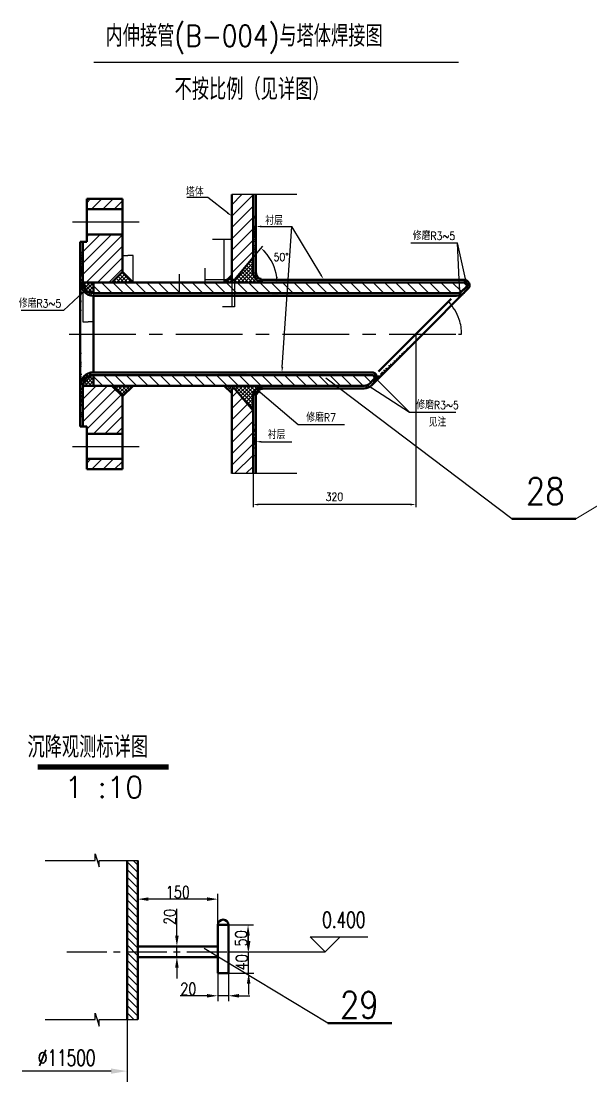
# Model space of a CAD drawing. Header units: inches. Extents: x 17 to 118917, y 16 to 84116.
# Drawn here: x 72790 to 83492, y 40282 to 60151 of the extents above; entities that cross this region are included whole.
import ezdxf
from ezdxf.enums import TextEntityAlignment as Align

# ---------------------------------------------------------------- set-up
doc = ezdxf.new("R2010")
doc.units = ezdxf.units.IN
doc.header["$MEASUREMENT"] = 0
for name, pattern in [('AUSGEZOGEN', [0]), ('CENTER', [2, 1.25, -0.25, 0.25, -0.25]), ('MITTELLINIE', [3.3999999999999995, 2.5, -0.3, 0.3, -0.3]), ('PHANTOM', [19.5, 12, -1.5, 1.5, -1.5, 1.5, -1.5]), ('SL2', [1.125, 0.75, -0.125, 0.125, -0.125])]:
    doc.linetypes.add(name, pattern=pattern)
doc.layers.get('DEFPOINTS').update_dxf_attribs({"color": 6})
for name, color, linetype in [('02BEMASS', 3, 'AUSGEZOGEN'), ('02TEXT', 3, 'AUSGEZOGEN'), ('1', 2, 'Continuous'), ('11', 7, 'Continuous'), ('BEMASSUNG', 2, 'Continuous'), ('D', 4, 'Continuous'), ('DIM', 4, 'Continuous'), ('MITTE02', 3, 'MITTELLINIE'), ('TXT', 4, 'Continuous')]:
    doc.layers.add(name, color=color, linetype=linetype)
for name, color, linetype, lineweight in [('05KOMP', 1, 'AUSGEZOGEN', 50), ('2', 1, 'Continuous', 50), ('细实线', 4, 'Continuous', 20)]:
    doc.layers.add(name, color=color, linetype=linetype, lineweight=lineweight)
doc.styles.add('HYS', font='romans.shx', dxfattribs={"width": 0.85, "bigfont": 'tcc_hzdx.shx'})
doc.styles.add('HZ', font='txt.shx', dxfattribs={"width": 0.8, "bigfont": 'hzdx.shx'})
doc.styles.add('HZTXT', font='romans.shx', dxfattribs={"width": 0.7, "bigfont": 'tcc_hzdx.shx'})
doc.styles.add('SBHZ', font='romans.shx', dxfattribs={"width": 0.85, "bigfont": 'tcc_hzdx.shx'})
doc.styles.add('SIMP1', font='romans.shx', dxfattribs={"width": 0.7, "bigfont": 'hzdx.shx'})
doc.dimstyles.new('ISO-25', dxfattribs={"dimtxt": 220, "dimasz": 200, "dimexe": 100, "dimexo": 0.625, "dimgap": 20, "dimtad": 1, "dimdec": 1, "dimtxsty": 'HZ', "dimcen": 2.5, "dimadec": 0, "dimazin": 0, "dimtfac": 1, "dimtdec": 1, "dimtmove": 0, "dimatfit": 3, "dimfxl": 0, "dimarcsym": 0})
doc.dimstyles.get("Standard").update_dxf_attribs({"dimtxt": 0.18, "dimasz": 0.18, "dimexe": 0.18, "dimexo": 0.0625, "dimgap": 0.09, "dimtad": 0, "dimtih": 1, "dimtoh": 1, "dimdec": 4, "dimzin": 0, "dimdsep": 46, "dimtxsty": 'Standard', "dimcen": 0.09, "dimadec": 0, "dimazin": 0, "dimtfac": 1, "dimtdec": 4, "dimtofl": 0, "dimtmove": 0, "dimatfit": 3, "dimfxl": 0, "dimtolj": 1, "dimtzin": 0, "dimarcsym": 0})
pattern_1 = [(352.5, (-46202343.50607698, -29642978.81987458), (32.94817806329026, 35.17532959774106), [0, -38, 0, -42.5, 0, -40.625]), (322.5, (-46202343.50607698, -29642978.81987458), (81.17449324259195, 18.60343776855214), [0, -20.5, 0, -34.25, 0, -13.125]), (282.5, (-46202365.24961051, -29642957.07634106), (55.15080957881167, -54.95073182225744), [0, -12.5, 0, -45.00000000000001, 0, -58.75000000000001]), (272.5, (-46202365.24961051, -29642957.07634106), (68.65657127112752, -37.62605408879048), [0, -6.25, 0, -29.5, 0, -33.75])]
pattern_2 = [(315, (-46202343.50607698, -29642978.81987458), (35.35533905932738, 35.35533905932737), []), (45, (-46202343.50607698, -29642978.81987458), (-35.35533905932737, 35.35533905932738), [])]
pattern_3 = [(315, (-46202343.50607698, -29642978.81987458), (106.0660171779821, 106.0660171779821), [])]
pattern_4 = [(45, (-46202343.50607698, -29642978.81987458), (-106.0660171779821, 106.0660171779821), [])]

# ---------------------------------------------------------------- blocks, each defined once
blk = doc.blocks.new('*D119')
at = {"layer": 'DEFPOINTS', "color": 0, "linetype": 'Continuous'}
for p in [(80853.73520147534, 54951.93076684767), (80935.18020617681, 54718.96089743569), (73692.27794465158, 54289.46219207042), (80191.26662669811, 54289.46219206297), (80992.3509884599, 54289.46219207042)]:
    blk.add_point(p, dxfattribs=at)
at = {"layer": 'TXT', "color": 0, "linetype": 'Continuous', "lineweight": -2}
blk.add_line((80992.41348845992, 54289.46219207042), (81050.4440374305, 54289.46219207042), dxfattribs=at)
for start, end in [(18.65791333751413, 44.98799386363039), (0.01200613669197593, 18.63257100341235)]:
    blk.add_arc((80191.26662670558, 54289.46219207043), 858.997410724936, start, end, dxfattribs=at)
at = {"layer": 'TXT', "color": 0, "linetype": 'Continuous'}
for points in [[(80798.77557130597, 54896.71658268301), (80798.81800215777, 54896.7590046445), (80798.66952084741, 54896.86508621913)], [(81050.29401857116, 54289.64219521264), (81050.23401857149, 54289.64218892624), (81050.26403743052, 54289.46219207043)]]:
    blk.add_solid(points, dxfattribs=at)
at = {"layer": 'TXT', "color": 0, "linetype": 'Continuous', "insert": (81005.18063981614, 54564.0901784345), "char_height": 0.18, "attachment_point": 5}
blk.add_mtext('\\A1;45%%D', dxfattribs=at)
blk = doc.blocks.new('*D120')
at = {"layer": 'DEFPOINTS', "color": 0, "linetype": 'Continuous'}
for p in [(73946.30209527643, 55256.10406355255), (74146.30209529134, 55056.10406355255), (74146.30209529134, 54517.7951624065)]:
    blk.add_point(p, dxfattribs=at)
at = {"layer": 'TXT', "color": 0, "linetype": 'Continuous', "lineweight": -2}
for p, q in [((73946.30209527643, 55256.04156355255), (73946.30209527643, 54517.6151624065)), ((74146.30209529134, 55056.04156355255), (74146.30209529134, 54517.6151624065)), ((73946.48209527643, 54517.7951624065), (74046.15209528389, 54517.7951624065)), ((74146.12209529134, 54517.7951624065), (74046.45209528388, 54517.7951624065))]:
    blk.add_line(p, q, dxfattribs=at)
at = {"layer": 'TXT', "color": 0, "linetype": 'Continuous'}
for points in [[(73946.48209527643, 54517.82516240649), (73946.48209527643, 54517.7651624065), (73946.30209527643, 54517.7951624065)], [(74146.12209529134, 54517.82516240649), (74146.12209529134, 54517.7651624065), (74146.30209529134, 54517.7951624065)]]:
    blk.add_solid(points, dxfattribs=at)
at = {"layer": 'TXT', "color": 0, "linetype": 'Continuous', "insert": (74046.30209528389, 54517.7951624065), "char_height": 0.18, "attachment_point": 5}
blk.add_mtext('\\A1;t', dxfattribs=at)
blk = doc.blocks.new('*D121')
at = {"layer": 'DEFPOINTS', "color": 0, "linetype": 'Continuous'}
for p in [(74887.78942566844, 55764.61484109305), (74689.65815755459, 55454.2353316813), (74887.78942566844, 55256.10406355255)]:
    blk.add_point(p, dxfattribs=at)
at = {"layer": 'TXT', "color": 0, "linetype": 'Continuous', "lineweight": -2}
for p, q in [((74689.65815755459, 55454.2978316813), (74689.65815755459, 55764.79484109305)), ((74689.83815755458, 55764.61484109305), (74788.57379161152, 55764.61484109305)), ((74887.60942566844, 55764.61484109305), (74788.8737916115, 55764.61484109305)), ((74887.78942566844, 55256.16656355255), (74887.78942566844, 55764.79484109305))]:
    blk.add_line(p, q, dxfattribs=at)
at = {"layer": 'TXT', "color": 0, "linetype": 'Continuous'}
for points in [[(74689.83815755458, 55764.64484109305), (74689.83815755458, 55764.58484109306), (74689.65815755459, 55764.61484109305)], [(74887.60942566844, 55764.64484109305), (74887.60942566844, 55764.58484109306), (74887.78942566844, 55764.61484109305)]]:
    blk.add_solid(points, dxfattribs=at)
at = {"layer": 'TXT', "color": 0, "linetype": 'Continuous', "insert": (74788.72379161151, 55764.61484109305), "char_height": 0.18, "attachment_point": 5}
blk.add_mtext('\\A1;t', dxfattribs=at)
blk = doc.blocks.new('*D122')
at = {"layer": 'DEFPOINTS', "color": 0, "linetype": 'Continuous'}
for p in [(76738.58499243589, 55306.10406355255), (76788.58499242099, 55306.10406355255), (76738.58499243589, 54797.91600122743)]:
    blk.add_point(p, dxfattribs=at)
at = {"layer": 'TXT', "color": 0, "linetype": 'Continuous', "lineweight": -2}
for p, q in [((76738.58499243589, 55306.04156355255), (76738.58499243589, 54797.73600122743)), ((76788.58499242099, 55306.04156355255), (76788.58499242099, 54797.73600122743)), ((76738.58499243589, 54797.91600122743), (76563.44796586664, 54797.91600122743)), ((76788.404992421, 54797.91600122743), (76738.76499243588, 54797.91600122743))]:
    blk.add_line(p, q, dxfattribs=at)
at = {"layer": 'TXT', "color": 0, "linetype": 'Continuous'}
for points in [[(76738.76499243588, 54797.94600122743), (76738.76499243588, 54797.88600122743), (76738.58499243589, 54797.91600122743)], [(76788.404992421, 54797.94600122743), (76788.404992421, 54797.88600122743), (76788.58499242099, 54797.91600122743)]]:
    blk.add_solid(points, dxfattribs=at)
at = {"layer": 'TXT', "color": 0, "linetype": 'Continuous', "insert": (76563.29796586664, 54797.91600122743), "char_height": 0.18, "attachment_point": 5}
blk.add_mtext('\\A1;2', dxfattribs=at)
blk = doc.blocks.new('*D123')
at = {"layer": 'DEFPOINTS', "color": 0, "linetype": 'Continuous'}
for p in [(76239.9575232521, 55306.10406355255), (76738.58499243589, 55306.10406355255), (77138.58499242099, 55256.10406355255)]:
    blk.add_point(p, dxfattribs=at)
at = {"layer": 'TXT', "color": 0, "linetype": 'Continuous', "lineweight": -2}
for p, q in [((76239.9575232521, 55306.10406355255), (76239.9575232521, 55522.19482654773)), ((76239.9575232521, 55522.19482654773), (76240.1375232521, 55522.19482654773)), ((76738.52249243589, 55306.10406355255), (76239.77752325211, 55306.10406355255)), ((77138.52249242099, 55256.10406355255), (76239.77752325211, 55256.10406355255)), ((76239.9575232521, 55256.28406355255), (76239.9575232521, 55305.92406355255))]:
    blk.add_line(p, q, dxfattribs=at)
at = {"layer": 'TXT', "color": 0, "linetype": 'Continuous'}
for points in [[(76239.9275232521, 55305.92406355255), (76239.9875232521, 55305.92406355255), (76239.9575232521, 55306.10406355255)], [(76239.9275232521, 55256.28406355255), (76239.9875232521, 55256.28406355255), (76239.9575232521, 55256.10406355255)]]:
    blk.add_solid(points, dxfattribs=at)
at = {"layer": 'TXT', "color": 0, "linetype": 'Continuous', "insert": (76240.28752325209, 55522.19482654773), "char_height": 0.18, "attachment_point": 5}
blk.add_mtext('\\A1;2', dxfattribs=at)
blk = doc.blocks.new('*D124')
at = {"layer": 'DEFPOINTS', "color": 0, "linetype": 'Continuous'}
for p in [(75757.90557007048, 55256.10406355255), (75883.23557007046, 55256.10406355255), (75883.23557007046, 55056.10406355255)]:
    blk.add_point(p, dxfattribs=at)
at = {"layer": 'TXT', "color": 0, "linetype": 'Continuous', "lineweight": -2}
for p, q in [((75883.17307007046, 55256.10406355255), (75757.72557007048, 55256.10406355255)), ((75757.90557007048, 55256.10406355255), (75757.90557007048, 55411.97853544794)), ((75757.90557007048, 55411.97853544794), (75758.08557007047, 55411.97853544794)), ((75757.90557007048, 55056.28406355255), (75757.90557007048, 55255.92406355255)), ((75883.17307007046, 55056.10406355255), (75757.72557007048, 55056.10406355255))]:
    blk.add_line(p, q, dxfattribs=at)
at = {"layer": 'TXT', "color": 0, "linetype": 'Continuous'}
for points in [[(75757.87557007048, 55255.92406355255), (75757.93557007048, 55255.92406355255), (75757.90557007048, 55256.10406355255)], [(75757.87557007048, 55056.28406355255), (75757.93557007048, 55056.28406355255), (75757.90557007048, 55056.10406355255)]]:
    blk.add_solid(points, dxfattribs=at)
at = {"layer": 'TXT', "color": 0, "linetype": 'Continuous', "insert": (75758.23557007046, 55411.97853544795), "char_height": 0.18, "attachment_point": 5}
blk.add_mtext('\\A1;t', dxfattribs=at)
blk = doc.blocks.new('*D125')
at = {"layer": 'DEFPOINTS', "color": 0, "linetype": 'Continuous'}
for p in [(76598.07420105966, 56060.83771416985), (76598.07420105966, 55256.10406355255), (76738.58499243589, 55396.61485491388)]:
    blk.add_point(p, dxfattribs=at)
at = {"layer": 'TXT', "color": 0, "linetype": 'Continuous', "lineweight": -2}
for p, q in [((76598.07420105966, 56060.83771416985), (76378.7772798899, 56060.83771416985)), ((76598.07420105966, 55256.16656355255), (76598.07420105966, 56061.01771416985)), ((76738.4049924359, 56060.83771416985), (76598.25420105965, 56060.83771416985)), ((76738.58499243589, 55396.67735491388), (76738.58499243589, 56061.01771416985))]:
    blk.add_line(p, q, dxfattribs=at)
at = {"layer": 'TXT', "color": 0, "linetype": 'Continuous'}
for points in [[(76598.25420105965, 56060.86771416985), (76598.25420105965, 56060.80771416985), (76598.07420105966, 56060.83771416985)], [(76738.4049924359, 56060.86771416985), (76738.4049924359, 56060.80771416985), (76738.58499243589, 56060.83771416985)]]:
    blk.add_solid(points, dxfattribs=at)
at = {"layer": 'TXT', "color": 0, "linetype": 'Continuous', "insert": (76378.6272798899, 56060.83771416985), "char_height": 0.18, "attachment_point": 5}
blk.add_mtext('\\A1;t', dxfattribs=at)
blk = doc.blocks.new('*D126')
at = {"layer": 'DEFPOINTS', "color": 0}
for p in [(75670.01420826036, 42819.63602969619), (75710.21436658817, 42819.63602969619), (75670.01420826036, 42619.63602969619)]:
    blk.add_point(p, dxfattribs=at)
at = {"layer": '细实线', "color": 0, "lineweight": -2}
for p, q in [((75710.21436658817, 43019.63602969619), (75710.21436658817, 43523.63602969619)), ((75670.63920826036, 42819.63602969619), (75810.21436658817, 42819.63602969619)), ((75710.21436658817, 42619.63602969619), (75710.21436658817, 42819.63602969619)), ((75670.63920826036, 42619.63602969619), (75810.21436658817, 42619.63602969619)), ((75710.21436658817, 42419.63602969619), (75710.21436658817, 42219.63602969619))]:
    blk.add_line(p, q, dxfattribs=at)
at = {"layer": '细实线', "color": 0}
for points in [[(75676.88103325485, 43019.63602969619), (75743.5476999215, 43019.63602969619), (75710.21436658817, 42819.63602969619)], [(75676.88103325485, 42419.63602969619), (75743.5476999215, 42419.63602969619), (75710.21436658817, 42619.63602969619)]]:
    blk.add_solid(points, dxfattribs=at)
at = {"layer": '细实线', "color": 0, "insert": (75580.21436658816, 43371.63602969619), "char_height": 220, "attachment_point": 5, "rotation": 90, "style": 'HZ'}
blk.add_mtext('20', dxfattribs=at)
blk = doc.blocks.new('*D127')
at = {"layer": 'DEFPOINTS', "color": 0}
for p in [(76677.35913849402, 43219.63602969619), (77044.35284105259, 43219.63602969619), (76677.35913849379, 42719.63602969607)]:
    blk.add_point(p, dxfattribs=at)
at = {"layer": '细实线', "color": 0, "lineweight": -2}
for p, q in [((76677.98413849402, 43219.63602969619), (77144.35284105259, 43219.63602969619)), ((77044.35284105259, 42919.63602969607), (77044.35284105259, 43019.63602969619)), ((76677.98413849379, 42719.63602969607), (77144.35284105259, 42719.63602969607))]:
    blk.add_line(p, q, dxfattribs=at)
at = {"layer": '细实线', "color": 0}
for points in [[(77011.01950771926, 43019.63602969619), (77077.68617438592, 43019.63602969619), (77044.35284105259, 43219.63602969619)], [(77011.01950771926, 42919.63602969607), (77077.68617438592, 42919.63602969607), (77044.35284105259, 42719.63602969607)]]:
    blk.add_solid(points, dxfattribs=at)
at = {"layer": '细实线', "color": 0, "insert": (76914.35284105258, 42969.63602969614), "char_height": 220, "attachment_point": 5, "rotation": 90, "style": 'HZ'}
blk.add_mtext('50', dxfattribs=at)
blk = doc.blocks.new('*D128')
at = {"layer": 'DEFPOINTS', "color": 0}
for p in [(76676.73413849379, 42719.63602969607), (77056.06361972111, 42719.63602969607), (76676.73413849379, 42319.63602969619)]:
    blk.add_point(p, dxfattribs=at)
at = {"layer": '细实线', "color": 0, "lineweight": -2}
for p, q in [((77056.06361972111, 42919.63602969607), (77056.06361972111, 43119.63602969607)), ((76677.35913849379, 42719.63602969607), (77156.06361972111, 42719.63602969607)), ((77056.06361972111, 42319.63602969619), (77056.06361972111, 42719.63602969607)), ((76677.35913849379, 42319.63602969619), (77156.06361972111, 42319.63602969619)), ((77056.06361972111, 42119.63602969619), (77056.06361972111, 41919.63602969619))]:
    blk.add_line(p, q, dxfattribs=at)
at = {"layer": '细实线', "color": 0}
for points in [[(77022.73028638778, 42919.63602969607), (77089.39695305444, 42919.63602969607), (77056.06361972111, 42719.63602969607)], [(77022.73028638778, 42119.63602969619), (77089.39695305444, 42119.63602969619), (77056.06361972111, 42319.63602969619)]]:
    blk.add_solid(points, dxfattribs=at)
at = {"layer": '细实线', "color": 0, "insert": (76926.0636197211, 42519.63602969614), "char_height": 220, "attachment_point": 5, "rotation": 90, "style": 'HZ'}
blk.add_mtext('40', dxfattribs=at)
blk = doc.blocks.new('*D129')
at = {"layer": 'DEFPOINTS', "color": 0}
for p in [(76476.73413849379, 42319.63602969619), (76676.73413849379, 42319.63602969619), (76676.73413849379, 41893.39538248219)]:
    blk.add_point(p, dxfattribs=at)
at = {"layer": '细实线', "color": 0, "lineweight": -2}
for p, q in [((76476.73413849379, 42319.01102969619), (76476.73413849379, 41793.39538248219)), ((76676.73413849379, 42319.01102969619), (76676.73413849379, 41793.39538248219)), ((76276.73413849379, 41893.39538248219), (75772.73413849379, 41893.39538248219)), ((76676.73413849379, 41893.39538248219), (76476.73413849379, 41893.39538248219)), ((76876.73413849379, 41893.39538248219), (77076.73413849379, 41893.39538248219))]:
    blk.add_line(p, q, dxfattribs=at)
at = {"layer": '细实线', "color": 0}
for points in [[(76276.73413849379, 41926.72871581552), (76276.73413849379, 41860.06204914885), (76476.73413849379, 41893.39538248219)], [(76876.73413849379, 41926.72871581552), (76876.73413849379, 41860.06204914885), (76676.73413849379, 41893.39538248219)]]:
    blk.add_solid(points, dxfattribs=at)
at = {"layer": '细实线', "color": 0, "insert": (75924.73413849379, 42023.39538248219), "char_height": 220, "attachment_point": 5, "style": 'HZ'}
blk.add_mtext('20', dxfattribs=at)
blk = doc.blocks.new('*D130')
at = {"layer": 'DEFPOINTS', "color": 0}
for p in [(74976.73413849356, 43704.18271285631), (74976.73413849356, 42819.63602969619), (76476.73413849379, 42819.63602969619)]:
    blk.add_point(p, dxfattribs=at)
at = {"layer": '细实线', "color": 0, "lineweight": -2}
for p, q in [((74976.73413849356, 42820.26102969619), (74976.73413849356, 43804.18271285631)), ((76476.73413849379, 42820.26102969619), (76476.73413849379, 43804.18271285631)), ((76276.73413849379, 43704.18271285631), (75176.73413849356, 43704.18271285631))]:
    blk.add_line(p, q, dxfattribs=at)
at = {"layer": '细实线', "color": 0}
for points in [[(75176.73413849356, 43737.51604618964), (75176.73413849356, 43670.84937952297), (74976.73413849356, 43704.18271285631)], [(76276.73413849379, 43737.51604618964), (76276.73413849379, 43670.84937952297), (76476.73413849379, 43704.18271285631)]]:
    blk.add_solid(points, dxfattribs=at)
at = {"layer": '细实线', "color": 0, "insert": (75726.73413849367, 43834.18271285631), "char_height": 220, "attachment_point": 5, "style": 'HZ'}
blk.add_mtext('150', dxfattribs=at)

msp = doc.modelspace()

# ---------------------------------------------------------------- hatches: boundary and pattern name
at = {"layer": '02BEMASS'}
h = msp.add_hatch(dxfattribs=at)
h.set_pattern_fill('_U', color=256, scale=100, angle=45, style=0, pattern_type=0)
h.set_pattern_definition([(135, (1408549.04284445, -742212.7956121897), (70.71067811865476, 70.71067811865476), [])])
h.paths.add_polyline_path([(74776.73413849332, 41446.59649944187), (74976.73413849356, 41446.59649944198), (74976.73413849332, 44428.70998309422), (74776.73413849356, 44428.70998309411)])
at = {"layer": 'BEMASSUNG', "linetype": 'PHANTOM'}
h = msp.add_hatch(dxfattribs=at)
h.set_pattern_fill('AR-SAND', color=256, scale=25, angle=315, style=0, double=1)
h.set_pattern_definition(pattern_1)
edge = h.paths.add_edge_path()
edge.add_line((77138.58499241773, 56903.59950198662), (77138.58499241773, 55456.10406354289))
edge.add_line((77188.58499241773, 56903.59950198662), (77188.58499240609, 55456.10406354289))
h = msp.add_hatch(dxfattribs=at)
h.set_pattern_fill('AR-SAND', color=256, scale=25, angle=315, style=0, double=1)
h.set_pattern_definition(pattern_1)
edge = h.paths.add_edge_path()
edge.add_line((73896.30209528854, 56019.49237400303), (73896.30209528854, 54289.46219205726))
edge.add_line((73946.30209528854, 56019.49237400303), (73946.30209528854, 55256.10406354871))
h = msp.add_hatch(dxfattribs=at)
h.set_pattern_fill('_U', color=256, scale=50, angle=315, style=0, double=1, pattern_type=0)
h.set_pattern_definition(pattern_2)
h.paths.add_polyline_path([(73999.96223854333, 55119.77854749314, 0.2081324992094165), (74146.30209528854, 55056.10406354871), (74146.30209528831, 55256.10406357036)])
h.paths.add_polyline_path([(73999.96223854333, 55119.77854749314), (74146.30209526526, 55256.10406354871), (73946.30209528854, 55256.10406354871, 0.1897246534036206)])
h.paths.add_polyline_path([(73946.30209528854, 53322.82032057746), (74146.30209528831, 53322.82032057746), (74146.30209528854, 53522.82032057746, 0.4142135623730951)])
h.paths.add_polyline_path([(77138.58499241773, 52855.70656317598), (77138.58499241773, 53122.81816266463, -0.4142167225667882), (77338.58499240609, 53322.82032057746), (76598.07420106385, 53322.82032057746), (76738.58499242867, 53182.30952921251), (76738.58499242937, 53272.82032057746), (76788.5849924175, 53272.82032057746)])
h.paths.add_polyline_path([(77138.58499241773, 55456.10622145827), (77138.58499241773, 55723.21782095006), (76788.58499241796, 55306.10406354871), (76738.58499242937, 55306.10406354871), (76738.58499242867, 55396.61485491353), (76598.07420106385, 55256.10406354871), (77338.58499240609, 55256.10406354871, -0.4142167225619294)])
h = msp.add_hatch(dxfattribs=at)
h.set_pattern_fill('_U', color=256, scale=150, angle=315, style=0, pattern_type=0)
h.set_pattern_definition(pattern_3)
h.paths.add_polyline_path([(80956.06678199502, 55056.10406355255, 0.1989123673859459), (81062.1327991757, 55100.03804637932), (81132.84347727628, 55170.74872449481, 0.668178637919299), (81097.48813822599, 55256.10406355255), (74146.30209529134, 55256.10406355255), (74146.30209529134, 55056.10406356)])
h.paths.add_polyline_path([(75645.73557007046, 55351.62139258974), (75645.73557007046, 55472.33567830615), (75870.73557007046, 55472.33567830615), (75870.73557007046, 55351.62139258974)], flags=9)
h = msp.add_hatch(dxfattribs=at)
h.set_pattern_fill('_U', color=256, scale=50, angle=315, style=0, double=1, pattern_type=0)
h.set_pattern_definition(pattern_2)
h.paths.add_polyline_path([(74887.7894256731, 55256.10406354871), (74689.65815756274, 55454.23533166512), (74491.52688944027, 55256.10406354871)])
h.paths.add_polyline_path([(74887.7894256731, 53322.82032057746), (74491.52688944027, 53322.82032057746), (74689.65815756274, 53124.68905246104)])
h = msp.add_hatch(dxfattribs=at)
h.set_pattern_fill('AR-SAND', color=256, scale=25, angle=315, style=0, double=1)
h.set_pattern_definition(pattern_1)
edge = h.paths.add_edge_path()
edge.add_arc((77338.58499240609, 55456.10406354289), 150, 180, 270)
edge.add_arc((77338.58499240609, 55456.10406354289), 200, 180, 270)
h = msp.add_hatch(dxfattribs=at)
h.set_pattern_fill('AR-SAND', color=256, scale=25, angle=315, style=0, double=1)
h.set_pattern_definition(pattern_1)
edge = h.paths.add_edge_path()
edge.add_arc((74146.30209528854, 55256.10406354871), 250, 180, 270)
edge.add_arc((74146.30209528854, 55256.10406354871), 200, 180, 270)
h = msp.add_hatch(dxfattribs=at)
h.set_pattern_fill('AR-SAND', color=256, scale=25, angle=315, style=0, double=1)
h.set_pattern_definition(pattern_1)
edge = h.paths.add_edge_path()
edge.add_line((77338.58499240609, 55306.10406354289), (81097.48813824276, 55306.10406354871))
edge.add_line((73946.30209528854, 55256.10406354871), (81097.48813821947, 55256.10406354871))
h = msp.add_hatch(dxfattribs=at)
h.set_pattern_fill('AR-SAND', color=256, scale=25, angle=315, style=0, double=1)
h.set_pattern_definition(pattern_1)
edge = h.paths.add_edge_path()
edge.add_arc((81097.48813821947, 55206.10406354871), 50, 314.9999999999999, 450)
edge.add_line((81132.84347727908, 55170.7487244891), (81062.13279917151, 55100.03804637571))
edge.add_line((81168.19881636197, 55135.3933854295), (80322.26762305958, 54289.46219206308))
edge.add_arc((81097.48813824276, 55206.10406354871), 100, 314.9999999999999, 450)
h = msp.add_hatch(dxfattribs=at)
h.set_pattern_fill('AR-SAND', color=256, scale=25, angle=315, style=0, double=1)
h.set_pattern_definition(pattern_1)
edge = h.paths.add_edge_path()
edge.add_line((74146.30209528854, 55056.10406355453), (80956.06678198105, 55056.10406354871))
edge.add_line((74146.30209528854, 55006.10406355453), (80956.06678200433, 55006.10406354871))
h = msp.add_hatch(dxfattribs=at)
h.set_pattern_fill('AR-SAND', color=256, scale=25, angle=315, style=0, double=1)
h.set_pattern_definition(pattern_1)
edge = h.paths.add_edge_path()
edge.add_arc((80956.06678200433, 55206.10406354871), 200, 270, 315)
edge.add_arc((80956.06678198105, 55206.10406354871), 150, 270, 315)
h = msp.add_hatch(dxfattribs=at)
h.set_pattern_fill('AR-SAND', color=256, scale=25, angle=315, style=0, double=1)
h.set_pattern_definition(pattern_1)
edge = h.paths.add_edge_path()
edge.add_line((73946.30209528854, 52559.43201012314), (73946.30209528854, 53322.82032057746))
edge.add_line((73896.30209528854, 52559.43201012314), (73896.30209528854, 54289.4621920689))
h = msp.add_hatch(dxfattribs=at)
h.set_pattern_fill('AR-SAND', color=256, scale=25, angle=315, style=0, double=1)
h.set_pattern_definition(pattern_1)
edge = h.paths.add_edge_path()
edge.add_line((79399.55973430783, 53437.46498151203), (79328.84905620026, 53366.75430339864))
edge.add_line((80322.26762291988, 54289.46219206308), (79364.2043952715, 53331.39896434485))
h = msp.add_hatch(dxfattribs=at)
h.set_pattern_fill('AR-SAND', color=256, scale=25, angle=315, style=0, double=1)
h.set_pattern_definition(pattern_1)
edge = h.paths.add_edge_path()
edge.add_arc((74146.30209528854, 53322.82032057746), 200, 90, 180)
edge.add_arc((74146.30209528854, 53322.82032057746), 250, 90, 180)
h = msp.add_hatch(dxfattribs=at)
h.set_pattern_fill('AR-SAND', color=256, scale=25, angle=315, style=0, double=1)
h.set_pattern_definition(pattern_1)
edge = h.paths.add_edge_path()
edge.add_line((74146.30209528854, 53522.82032057163), (79364.20439524822, 53522.82032057163))
edge.add_line((74146.30209528854, 53572.82032057163), (79364.20439525986, 53572.82032057746))
h = msp.add_hatch(dxfattribs=at)
h.set_pattern_fill('_U', color=256, scale=150, angle=315, style=0, pattern_type=0)
h.set_pattern_definition(pattern_3)
h.paths.add_polyline_path([(79364.20439524869, 53522.82032057163, -0.6681786379050103), (79399.55973430946, 53437.46498151366), (79328.84905620468, 53366.75430340294, -0.1989123673914427), (79222.78303902144, 53322.82032057746), (74146.30209528854, 53322.82032057746), (74146.30209528877, 53522.82032057163)])
h = msp.add_hatch(dxfattribs=at)
h.set_pattern_fill('AR-SAND', color=256, scale=25, angle=315, style=0, double=1)
h.set_pattern_definition(pattern_1)
edge = h.paths.add_edge_path()
edge.add_arc((79364.20439525986, 53472.82032057746), 100, 315, 450)
h = msp.add_hatch(dxfattribs=at)
h.set_pattern_fill('AR-SAND', color=256, scale=25, angle=315, style=0, double=1)
h.set_pattern_definition(pattern_1)
edge = h.paths.add_edge_path()
edge.add_line((73946.30209528854, 53322.82032057746), (79222.78303902144, 53322.82032057746))
edge.add_line((77338.58350890236, 53272.82032057746), (79222.78303903308, 53272.82032058328))
h = msp.add_hatch(dxfattribs=at)
h.set_pattern_fill('AR-SAND', color=256, scale=25, angle=315, style=0, double=1)
h.set_pattern_definition(pattern_1)
edge = h.paths.add_edge_path()
edge.add_arc((77338.58499240609, 53122.82032058328), 150, 90, 180)
edge.add_arc((77338.58499240609, 53122.82032058328), 200, 90, 180)
h = msp.add_hatch(dxfattribs=at)
h.set_pattern_fill('AR-SAND', color=256, scale=25, angle=315, style=0, double=1)
h.set_pattern_definition(pattern_1)
edge = h.paths.add_edge_path()
edge.add_arc((79222.78303902144, 53472.82032057746), 150, 270, 315)
edge.add_arc((79222.78303903308, 53472.82032058328), 200, 270, 315)
h = msp.add_hatch(dxfattribs=at)
h.set_pattern_fill('AR-SAND', color=256, scale=25, angle=315, style=0, double=1)
h.set_pattern_definition(pattern_1)
edge = h.paths.add_edge_path()
edge.add_line((77188.58499241773, 51675.32488213955), (77188.58499240609, 53122.82032058328))
edge.add_line((77138.58499241773, 51675.32488213955), (77138.58499241773, 53122.82032058328))
at = {"layer": 'DIM'}
h = msp.add_hatch(dxfattribs=at)
h.set_pattern_fill('_U', color=256, scale=150, angle=45, style=0, pattern_type=0)
h.set_pattern_definition(pattern_4)
h.paths.add_polyline_path([(77138.58499241775, 56903.59950198675), (76738.58499241772, 56903.59950198673), (76738.58499242937, 55306.10406354871), (76788.58499241773, 55306.10406354871), (77138.58499241773, 55723.21782094995)])
h.paths.add_polyline_path([(77138.58499241773, 52855.70656317624), (76788.58499241772, 53272.82032057746), (76738.58499242937, 53272.82032057746), (76738.58499241775, 51675.3248821392), (77138.58499241773, 51675.32488213921)])
h = msp.add_hatch(dxfattribs=at)
h.set_pattern_fill('_U', color=256, scale=150, angle=45, style=0, pattern_type=0)
h.set_pattern_definition(pattern_4)
h.paths.add_polyline_path([(73946.30209528854, 55256.10406354871), (74491.52688944027, 55256.10406354871), (74689.65815755086, 55454.23533165325), (74689.65815755645, 56155.48084915823), (74020.27210402292, 56155.48084915835), (74020.27210402316, 56019.49237400303), (73946.30209528854, 56019.49237400303)])
h.paths.add_polyline_path([(74689.65815756064, 56628.34585340202), (74689.6581575625, 56822.47356141205), (74020.27210402292, 56822.47356141193), (74020.27210402292, 56628.34585340214)])
h.paths.add_polyline_path([(73946.30209528854, 52559.43201012325), (74020.27210402316, 52559.43201012302), (74020.27210402316, 52423.44353496793), (74689.6581575625, 52423.44353496782), (74689.65815756274, 53124.68905246081), (74491.52688944004, 53322.82032057746), (73946.30209528831, 53322.82032057757)])
h.paths.add_polyline_path([(74689.65815756274, 51756.45082271423), (74689.65815756297, 51950.57853072402), (74020.27210402292, 51950.57853072402), (74020.27210402339, 51756.45082271411)])

# ---------------------------------------------------------------- linework, layer by layer
at = {"color": 7, "linetype": 'PHANTOM', "ltscale": 1000}
for p, q in [((77293.74558444846, 56305.73713846724), (77462.01154418536, 56305.73713846724)), ((77462.01154418536, 56305.73713846724), (77862.76779049089, 56305.73713846724)), ((81009.14989184834, 55167.42880383143), (80973.24558340492, 55997.88575392203)), ((81122.14120002477, 55322.89062370882), (80973.24558340492, 55997.88575391621)), ((79364.49448646758, 53280.46103594578), (80071.38352071647, 52829.56430187668)), ((79481.03393591022, 53421.16877970155), (80071.38352070483, 52829.56430188832)), ((77273.28306185095, 53199.38928261735), (77982.64127583256, 52595.02872540951)), ((77982.64127583256, 52595.02872541533), (78082.64127583256, 52595.02872541533)), ((77293.74558444846, 52273.18724565893), (77462.01154418536, 52273.18724565893)), ((77462.01154418536, 52273.18724565893), (77862.76779049089, 52273.18724565893))]:
    msp.add_line(p, q, dxfattribs=at)
at = {"ltscale": 1000}
for p, q in [((78407.72919727037, 55403.55875174035), (77862.76779049089, 56305.73713846724)), ((80100.156287267, 55997.88575392203), (80973.24558340492, 55997.88575392203)), ((80071.38352072811, 52829.5643018825), (80944.47281686602, 52829.5643018825)), ((77982.64127583256, 52595.02872540951), (78855.73057197047, 52595.02872540951))]:
    msp.add_line(p, q, dxfattribs=at)
at = {"color": 7, "linetype": 'ByBlock', "ltscale": 1000}
for p, q in [((77138.58499241773, 55723.21782095577), (77319.46018465109, 55938.77648115494)), ((74146.30209526526, 55256.10406354871), (73584.99185282284, 54733.20544807692)), ((77138.58499240609, 55256.10406355453), (77637.79556099339, 55256.10406357199)), ((73926.79231017841, 55051.61578945452), (73853.62238180837, 54983.45303142313)), ((80191.26662670182, 54289.46219206308), (80191.26662670182, 51046.59597459003)), ((77138.58499240609, 53322.82032057163), (77637.79556099339, 53322.82032055417)), ((77138.58499241773, 51675.32488213955), (77138.58499241773, 51046.59597459003)), ((80091.26662670182, 51096.59597459003), (77238.58499241773, 51096.59597459003)), ((74776.73413849356, 41446.59649944187), (74776.73413849356, 40282.11443575027)), ((74476.73413849356, 40482.11443575027), (72805.84794756434, 40482.11443575027))]:
    msp.add_line(p, q, dxfattribs=at)
at = {"linetype": 'PHANTOM', "ltscale": 1000}
for points in [[(77957.86508342357, 56903.59950198673), (76738.58499242099, 56903.59950198673)], [(77957.86508342357, 51675.3248821392), (76738.58499242099, 51675.3248821392)]]:
    msp.add_lwpolyline(points, dxfattribs=at)
at = {"color": 9, "ltscale": 1000}
msp.add_lwpolyline([(78771.16152051686, 42999.59374650379), (78491.20380370914, 42719.63602969607), (78211.24608690142, 42999.59374650379), (79291.16152051686, 42999.59374650379)], dxfattribs=at)
at = {"color": 7, "linetype": 'ByBlock'}
msp.add_arc((76746.63001087042, 55256.10406357199), 841.1655501306749, 6.815492327633433, 43.18450767422623, dxfattribs=at)
at = {"color": 7, "linetype": 'PHANTOM'}
for points in [[(77293.74558444846, 56289.07047180445), (77293.74558444846, 56322.40380514166), (77193.74558444846, 56305.73713847306)], [(78421.99518904103, 55412.17613280504), (78393.46320548806, 55394.94137066985), (78459.43348365849, 55317.96280108146)], [(81138.41659810873, 55326.48077617968), (81105.86580192916, 55319.30047123796), (81143.68211484993, 55225.2382351643)], [(81025.8010035382, 55168.14870466232), (80992.49878015848, 55166.70890300055), (81013.46929684527, 55067.52213368062)], [(79469.23631716067, 53409.39618568854), (79492.83155465977, 53432.94137370293), (79410.39837187868, 53491.95449218722)], [(77262.47432949035, 53186.70271167401), (77284.09179422319, 53212.07585357232), (77197.16363616766, 53264.2416768217)], [(79355.53159400601, 53266.40954718213), (79373.4573789175, 53294.51252471525), (79280.18555386238, 53334.23839069773)], [(77293.74558444846, 52289.85391232171), (77293.74558444846, 52256.5205789845), (77193.74558444846, 52273.18724565311)]]:
    msp.add_solid(points, dxfattribs=at)
at = {"color": 7, "linetype": 'ByBlock'}
for points in [[(77348.51588588221, 55819.64765601196), (77371.42207702868, 55843.8637151009), (77287.32080417698, 55900.47425901038)], [(77598.4886245687, 55356.91793251652), (77565.21423120298, 55354.93655481013), (77587.79556099339, 55256.10406358363)], [(73915.43185049681, 55063.81077752202), (73938.15276983673, 55039.42080139867), (73999.96223853681, 55119.77854749174)], [(77238.58499241773, 51113.26264125863), (77238.58499241773, 51079.92930792142), (77138.58499241773, 51096.59597459003)], [(80091.26662670182, 51113.26264125863), (80091.26662670182, 51079.92930792142), (80191.26662670182, 51096.59597459003)], [(74476.73413849356, 40532.11443575027), (74476.73413849356, 40432.11443575027), (74776.73413849356, 40482.11443575027)]]:
    msp.add_solid(points, dxfattribs=at)
at = {"layer": '02BEMASS', "ltscale": 1000}
msp.add_line((77679.21633994686, 42719.63602969607), (78491.20380370914, 42719.63602969607), dxfattribs=at)
at = {"layer": '02BEMASS', "ltscale": 1000, "const_width": 100}
msp.add_lwpolyline([(73099.91447295075, 46178.59531549013), (75553.61576789421, 46178.59531549013)], dxfattribs=at)
at = {"layer": '02BEMASS', "ltscale": 1000}
for points in [[(73236.87219979976, 44428.70998309434), (74174.75827747224, 44428.70998309434), (74174.75827747224, 44550.44574953497), (74251.70173236368, 44306.97392450154), (74251.70173236368, 44428.70998309434), (74976.73413849356, 44428.70998309434)], [(73236.87219979976, 41446.59649944187), (74174.75827747224, 41446.59649944187), (74174.75827747224, 41568.3322658676), (74251.70173236368, 41324.86044083417), (74251.70173236368, 41446.59649944187), (74976.73413849356, 41446.59649944187)]]:
    msp.add_lwpolyline(points, dxfattribs=at)
at = {"layer": '05KOMP', "ltscale": 1000}
for p, q in [((74776.73413849356, 44428.70998309434), (74776.73413849356, 41446.59649944187)), ((74976.73413849356, 44428.70998309434), (74976.73413849356, 41446.59649944187)), ((76476.73413849379, 43219.63602969607), (76676.73413849379, 43219.63602969607)), ((76476.73413849379, 43219.63602969607), (76476.73413849379, 42319.63602969619)), ((76676.73413849379, 43219.63602969607), (76676.73413849379, 42319.63602969619)), ((74976.73413849356, 42819.63602969619), (76476.73413849379, 42819.63602969619)), ((74976.73413849356, 42619.63602969619), (76476.73413849379, 42619.63602969619)), ((76476.73413849379, 42319.63602969619), (76676.73413849379, 42319.63602969619))]:
    msp.add_line(p, q, dxfattribs=at)
at = {"layer": '05KOMP'}
msp.add_arc((76576.73413849379, 43219.63602969607), 100, 0, 180, dxfattribs=at)
at = {"layer": '11', "color": 7, "linetype": 'SL2', "ltscale": 1000}
msp.add_line((73645.15076373996, 42719.63602969607), (77679.21633994686, 42719.63602969607), dxfattribs=at)
at = {"layer": '2', "ltscale": 1000}
for p, q in [((76738.58499241773, 56903.59950198662), (76738.58499242937, 55306.10406354289)), ((77138.58499241773, 56903.59950198662), (77138.58499241773, 55456.10406354289)), ((77188.58499241773, 56903.59950198662), (77188.58499240609, 55456.10406354289)), ((74689.6581575625, 56822.47356141205), (74020.27210402316, 56822.47356141205)), ((74020.27210402316, 56822.47356141205), (74020.27210402316, 56019.49237400303)), ((74689.6581575625, 56628.34585340214), (74020.27210402316, 56628.34585340214)), ((74689.6581575625, 56822.47356141205), (74689.65815755086, 55454.23533167094)), ((74689.6581575625, 56155.48084915835), (74020.27210402316, 56155.48084915835)), ((73896.30209528854, 56019.49237400303), (73896.30209528854, 54289.46219205726)), ((74020.27210402316, 56019.49237400303), (73896.30209528854, 56019.49237400303)), ((73946.30209528854, 56019.49237400303), (73946.30209528854, 55256.10406354871)), ((76788.58499241773, 55306.10406354871), (77138.58499241773, 55723.21782094995)), ((74491.52688944027, 55256.10406354871), (74689.6581575625, 55454.23533166512)), ((74887.7894256731, 55256.10406354871), (74689.6581575625, 55454.23533166512)), ((73946.30209528854, 55256.10406354871), (81097.48813821947, 55256.10406354871)), ((74146.30209528854, 55256.10406354871), (74146.30209528854, 55056.10406354871)), ((76738.58499241773, 55396.61485490259), (76598.07420106385, 55256.10406354871)), ((76788.58499241773, 55306.10406354871), (76738.58499242937, 55306.10406354871)), ((77338.58499240609, 55306.10406354289), (81097.48813824276, 55306.10406354871)), ((74146.30209528854, 55056.10406355453), (80956.06678198105, 55056.10406354871)), ((81168.19881636197, 55135.3933854295), (80322.26762305958, 54289.46219206308)), ((81132.84347727908, 55170.7487244891), (81062.13279917151, 55100.03804637571)), ((74146.30209528854, 55006.10406355453), (80956.06678200433, 55006.10406354871)), ((74146.30209528854, 54990.45761313508), (74146.30209528854, 54289.46219206308)), ((80853.73520148, 54951.93076684708), (80191.26662670182, 54289.46219206308)), ((73896.30209528854, 52559.43201012314), (73896.30209528854, 54289.4621920689)), ((74146.30209528854, 53588.46677099108), (74146.30209528854, 54289.46219206308)), ((80322.26762291988, 54289.46219206308), (79364.2043952715, 53331.39896434485)), ((80191.26662670182, 54289.46219206308), (79489.49099648757, 53587.68656185465)), ((74146.30209528854, 53572.82032057163), (79364.20439525986, 53572.82032057746)), ((74146.30209528854, 53522.82032057163), (79364.20439524822, 53522.82032057163)), ((74146.30209528854, 53322.82032057746), (74146.30209528854, 53522.82032057746)), ((73946.30209528854, 53322.82032057746), (79222.78303902144, 53322.82032057746)), ((73946.30209528854, 52559.43201012314), (73946.30209528854, 53322.82032057746)), ((74491.52688944027, 53322.82032057746), (74689.6581575625, 53124.68905246104)), ((74887.7894256731, 53322.82032057746), (74689.6581575625, 53124.68905246104)), ((76738.58499241773, 53182.30952922357), (76598.07420106385, 53322.82032057746)), ((76788.58499241773, 53272.82032057746), (76738.58499242937, 53272.82032057746)), ((76738.58499241773, 51675.32488213955), (76738.58499242937, 53272.82032058328)), ((76788.58499241773, 53272.82032057746), (77138.58499241773, 52855.70656317622)), ((77338.58350890236, 53272.82032057746), (79222.78303903308, 53272.82032058328)), ((79399.55973430783, 53437.46498151203), (79328.84905620026, 53366.75430339864)), ((74689.6581575625, 51756.45082271411), (74689.6581575625, 53124.68905246104)), ((77138.58499241773, 51675.32488213955), (77138.58499241773, 53122.82032058328)), ((77188.58499241773, 51675.32488213955), (77188.58499240609, 53122.82032058328)), ((74020.27210402316, 52559.43201012314), (73896.30209528854, 52559.43201012314)), ((74020.27210402316, 51756.45082271411), (74020.27210402316, 52559.43201012314)), ((74689.6581575625, 52423.44353496782), (74020.27210402316, 52423.44353496782)), ((74689.6581575625, 51950.57853072402), (74020.27210402316, 51950.57853072402)), ((74689.6581575625, 51756.45082271411), (74020.27210402316, 51756.45082271411)), ((81993.02776119312, 50831.64905820296), (83193.02776119312, 50831.64905820296)), ((78543.28352757603, 41381.6385008611), (79743.28352757603, 41381.6385008611))]:
    msp.add_line(p, q, dxfattribs=at)
at = {"layer": '2'}
for centre, radius, start, end in [((77338.58499240609, 55456.10406354289), 200, 180, 270), ((77338.58499240609, 55456.10406354289), 150, 180, 270), ((74146.30209528854, 55256.10406354871), 250, 180, 270), ((74146.30209528854, 55256.10406354871), 200, 180, 270), ((81097.48813824276, 55206.10406354871), 100, 314.9999999999999, 90), ((81097.48813821947, 55206.10406354871), 50, 314.9999999999999, 90), ((80956.06678198105, 55206.10406354871), 150, 270, 314.9999999999999), ((80956.06678200433, 55206.10406354871), 200, 270, 314.9999999999999), ((74146.30209528854, 53322.82032057746), 250, 90, 180), ((74146.30209528854, 53322.82032057746), 200, 90, 180), ((79364.20439525986, 53472.82032057746), 100, 314.9999999999999, 90), ((79364.20439524822, 53472.82032057163), 50, 314.9999999999999, 90), ((77338.58499240609, 53122.82032058328), 200, 90, 180), ((77338.58499240609, 53122.82032058328), 150, 90, 180), ((79222.78303902144, 53472.82032057746), 150, 270, 314.9999999999999), ((79222.78303903308, 53472.82032058328), 200, 270, 314.9999999999999)]:
    msp.add_arc(centre, radius, start, end, dxfattribs=at)
at = {"layer": 'BEMASSUNG', "color": 7, "linetype": 'PHANTOM', "ltscale": 1000}
for p, q in [((76182.12927513536, 56847.69597356543), (75894.62927513536, 56847.69597356543)), ((76290.54205163861, 56847.69597356543), (76182.12927513536, 56847.69597356543)), ((76659.59478846066, 56561.18534024325), (76290.54205163861, 56847.69597356543))]:
    msp.add_line(p, q, dxfattribs=at)
at = {"layer": 'BEMASSUNG', "color": 7, "linetype": 'PHANTOM'}
msp.add_solid([(76669.81533921802, 56574.3503742361), (76649.37423770329, 56548.02030625041), (76738.58499242937, 56499.86203572233)], dxfattribs=at)
at = {"layer": 'D', "ltscale": 1000}
for p, q in [((81993.02776119312, 50831.64905820296), (78500.64064140701, 53467.17786836261)), ((78543.28352757603, 41381.6385008611), (76220.65791578348, 42780.58223168235))]:
    msp.add_line(p, q, dxfattribs=at)
at = {"layer": 'DEFPOINTS', "color": 0, "linetype": 'ByBlock'}
for p in [(77138.58499241773, 56903.59950198662), (77138.58499241773, 55723.21782095577), (77552.45778601397, 55497.35306260162), (73946.3020952769, 55256.10406356035), (74146.30209526526, 55256.10406354871), (76788.58499240609, 55306.10406354871), (77138.58499240609, 55256.10406355453), (73999.96223853681, 55119.77854748592), (80191.26662670182, 54289.46219206308), (73946.3020952769, 53322.82032056581), (74146.30209526526, 53322.82032057746), (76788.58499240609, 53272.82032057746), (77138.58499240609, 53322.82032057163), (77138.58499241773, 52855.7065631704), (77138.58499241773, 51675.32488213955), (77138.58499241773, 51096.59597459003), (74776.73413849356, 41446.59649944187)]:
    msp.add_point(p, dxfattribs=at)
at = {"layer": 'DIM', "ltscale": 1000}
msp.add_line((74155.23056256761, 59386.81433767113), (80989.53825206672, 59386.81433767113), dxfattribs=at)
at = {"layer": 'MITTE02', "linetype": 'CENTER', "ltscale": 1000}
for p, q in [((73754.08417948069, 56391.91335128024), (75033.33125716321, 56391.91335128024)), ((73692.27794465855, 54289.46219206308), (80992.3509884627, 54289.46219206308)), ((73754.08417948069, 52187.01103284592), (75033.33125716321, 52187.01103284592))]:
    msp.add_line(p, q, dxfattribs=at)
at = {"layer": 'TXT', "color": 7, "linetype": 'Continuous', "ltscale": 1000}
msp.add_line((77687.49718746416, 53672.5995196878), (77862.76779049089, 56305.73713846724), dxfattribs=at)
at = {"layer": 'TXT', "linetype": 'Continuous', "ltscale": 1000}
msp.add_line((73584.99185282284, 54733.20544807692), (72789.7898320692, 54733.20544807692), dxfattribs=at)
at = {"layer": 'TXT', "color": 7, "linetype": 'Continuous'}
msp.add_solid([(77704.12705398643, 53671.49257916361), (77670.86732094189, 53673.70646021199), (77680.85554433068, 53572.82032057163)], dxfattribs=at)
at = {"layer": '细实线', "ltscale": 1000}
msp.add_line((83193.02776119312, 50831.64905820296), (89885.22073426926, 54873.40867613545), dxfattribs=at)

# ---------------------------------------------------------------- texts
at = {"color": 3, "style": 'HZTXT', "width": 0.7}
msp.add_text('0.400', height=300, dxfattribs=at).set_placement((78435.52070461716, 43078.48512689127), align=Align.BOTTOM_LEFT)
at = {"color": 7, "linetype": 'ByBlock', "insert": (73642.77921041673, 40732.11443575027), "char_height": 300, "attachment_point": 5, "style": 'SIMP1'}
msp.add_mtext('∅11500', dxfattribs=at)
at = {"layer": '02BEMASS', "style": 'HYS'}
msp.add_text(' 1 :10', height=400, dxfattribs=at).set_placement((73332.60104340281, 45602.04949000464))
at = {"layer": '02TEXT', "color": 7, "ltscale": 5, "style": 'SBHZ', "width": 0.85}
for s, p in [('内伸接管(B-004)与塔体焊接图', (74371.99763392693, 59675.27288120692)), ('不按比例（见详图）', (75666.93769770199, 58677.06673100321))]:
    msp.add_text(s, height=400, dxfattribs=at).set_placement(p)
at = {"layer": '1', "style": 'HYS', "width": 0.85}
for s, p in [('28', (82617.85136070442, 51346.24157539543)), ('29', (79130.34302859254, 41721.87426915553))]:
    msp.add_text(s, height=500, dxfattribs=at).set_placement(p, align=Align.MIDDLE)
at = {"layer": 'DIM', "char_height": 150, "attachment_point": 5, "style": 'SBHZ'}
for s, insert in [('\\A1;塔体', (76045.3990299526, 56948.80514503711)), ('\\A1;衬层', (77532.00924695762, 56410.71071202748)), ('修磨R3~5', (80531.49595111342, 56126.66587002271)), ('\\A1;50°', (77665.46607298883, 55733.53881389343)), ('修磨R3~5', (73143.24222053321, 54861.98556418412)), ('修磨R3~5', (80598.06143358084, 52958.34441798621)), ('修磨R7', (78413.98093968364, 52723.80884150856)), ('见注', (80598.06143358084, 52632.86994577639)), ('\\A1;衬层', (77580.61798327895, 52400.75943139636)), ('320', (78664.92580955954, 51241.83406983011))]:
    msp.add_mtext(s, dxfattribs=dict(at, insert=insert))
at = {"layer": 'TXT', "style": 'SBHZ', "width": 0.85}
msp.add_text('沉降观测标详图', height=400, dxfattribs=at).set_placement((72907.84107879446, 46352.41099839038))

# ---------------------------------------------------------------- dimensions: what is measured, and where the dimension line sits
at = {"layer": 'TXT', "linetype": 'Continuous'}
for base, p1, p2, angle, text, picture, middle in [((76598.07420105966, 56060.83771416985), (76738.58499243589, 55396.61485491388), (76598.07420105966, 55256.10406355255), 180, 't', '*D125', (76378.6272798899, 56060.83771416985)), ((76239.9575232521, 55306.10406355255), (77138.58499242099, 55256.10406355255), (76738.58499243589, 55306.10406355255), 90, '2', '*D123', (76240.28752325209, 55522.19482654773)), ((75757.90557007048, 55256.10406355255), (75883.23557007046, 55056.10406355255), (75883.23557007046, 55256.10406355255), 90, 't', '*D124', (75758.23557007046, 55411.97853544795)), ((76738.58499243589, 54797.91600122743), (76788.58499242099, 55306.10406355255), (76738.58499243589, 55306.10406355255), 180, '2', '*D122', (76563.29796586664, 54797.91600122743))]:
    dim = msp.add_linear_dim(base=base, p1=p1, p2=p2, angle=angle, text=text, dimstyle='Standard', override={"dimscale": 1}, dxfattribs=at)
    dim.commit()
    dim.dimension.update_dxf_attribs({"geometry": picture, "text_midpoint": middle, "dimtype": 160})
for base, p1, p2, picture, middle in [((74887.78942566844, 55764.61484109305), (74689.65815755459, 55454.2353316813), (74887.78942566844, 55256.10406355255), '*D121', (74788.72379161151, 55764.61484109305)), ((74146.30209529134, 54517.7951624065), (73946.30209527643, 55256.10406355255), (74146.30209529134, 55056.10406355255), '*D120', (74046.30209528389, 54517.7951624065))]:
    dim = msp.add_linear_dim(base=base, p1=p1, p2=p2, text='t', dimstyle='Standard', override={"dimscale": 1}, dxfattribs=at)
    dim.commit()
    dim.dimension.update_dxf_attribs({"geometry": picture, "text_midpoint": middle})
dim = msp.add_angular_dim_2l(base=(80935.18020617681, 54718.96089743569), line1=((80853.73520147534, 54951.93076684766), (80191.2666266981, 54289.46219206297)), line2=((73692.27794465156, 54289.46219207042), (80992.3509884599, 54289.46219207042)), text='45%%D', dimstyle='Standard', override={"dimscale": 1, "dimtih": 1, "dimtoh": 1, "dimadec": 2, "dimazin": 3}, dxfattribs=at)
dim.commit()
dim.dimension.update_dxf_attribs({"geometry": '*D119', "text_midpoint": (81005.18063981613, 54564.09017843449), "dimtype": 162})
at = {"layer": '细实线'}
dim = msp.add_linear_dim(base=(74976.73413849356, 43704.18271285631), p1=(76476.73413849379, 42819.63602969619), p2=(74976.73413849356, 42819.63602969619), text='150', dimstyle='ISO-25', dxfattribs=at)
dim.commit()
dim.dimension.update_dxf_attribs({"geometry": '*D130', "text_midpoint": (75726.73413849367, 43834.18271285631)})
for base, p1, p2, text, picture, middle in [((75710.21436658817, 42819.63602969619), (75670.01420826036, 42619.63602969619), (75670.01420826036, 42819.63602969619), '20', '*D126', (75580.21436658816, 43371.63602969619)), ((77056.06361972111, 42719.63602969607), (76676.73413849379, 42319.63602969619), (76676.73413849379, 42719.63602969607), '40', '*D128', (76926.0636197211, 42519.63602969614)), ((77044.35284105259, 43219.63602969619), (76677.35913849379, 42719.63602969607), (76677.35913849402, 43219.63602969619), '50', '*D127', (76914.35284105258, 42969.63602969614))]:
    dim = msp.add_linear_dim(base=base, p1=p1, p2=p2, angle=90, text=text, dimstyle='ISO-25', dxfattribs=at)
    dim.commit()
    dim.dimension.update_dxf_attribs({"geometry": picture, "text_midpoint": middle})
dim = msp.add_linear_dim(base=(76676.73413849379, 41893.39538248219), p1=(76476.73413849379, 42319.63602969619), p2=(76676.73413849379, 42319.63602969619), text='20', dimstyle='ISO-25', dxfattribs=at)
dim.commit()
dim.dimension.update_dxf_attribs({"geometry": '*D129', "text_midpoint": (75924.73413849379, 41893.39538248219), "dimtype": 160})

doc.saveas('drawing.dxf')
